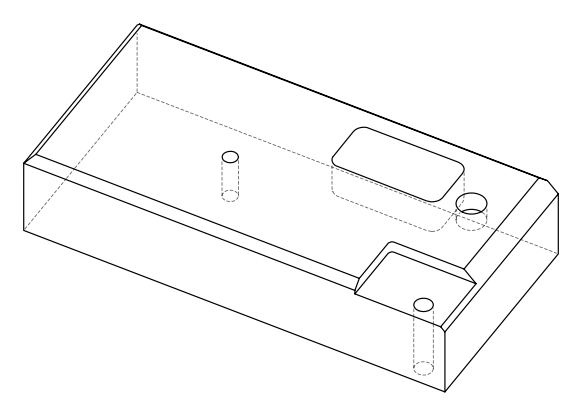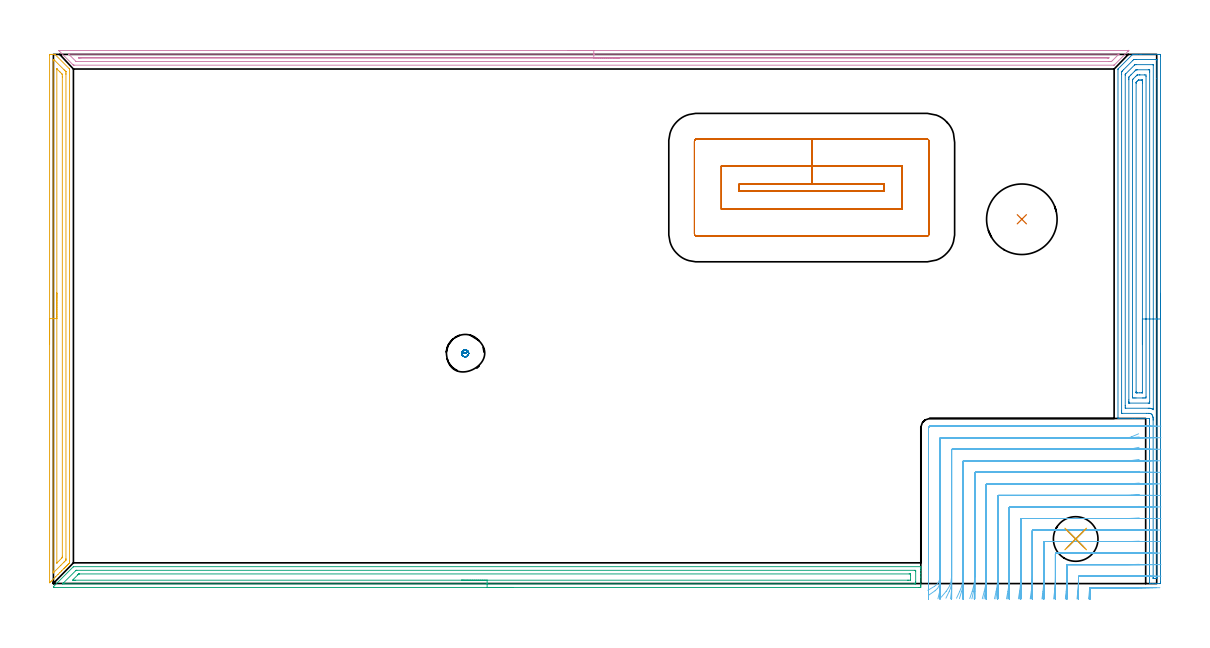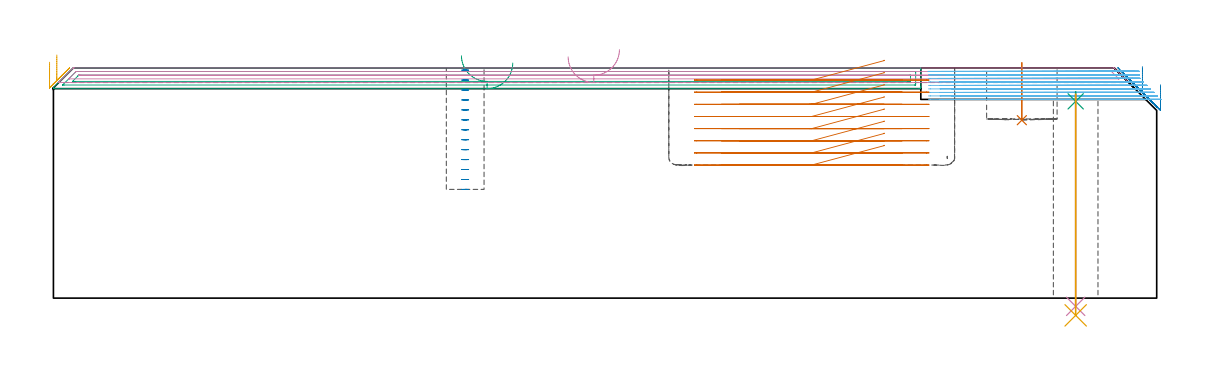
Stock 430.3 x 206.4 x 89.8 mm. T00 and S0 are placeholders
(PLAN: 11 operations, 7 tool changes, 70.2 min)
(1 INDEXABLE_INSERT_DRILL_BLIND_HOLE_FROM_SOLID | STEP1POCKET | NXT0302_026 | 0.09 min | 11914 mm3)
(2 AREA_MILL | FG_CHAMFER_SURFACE | UGT0205_001 | 8.12 min | 28004 mm3)
(3 AREA_MILL_1 | FG_CHAMFER_SURFACE_1 | UGT0205_001 | 8.26 min | 11267 mm3)
(4 AREA_MILL_2 | FG_CHAMFER_SURFACE_2 | UGT0205_001 | 10.02 min | 6742 mm3)
(5 AREA_MILL_3 | FG_CHAMFER_SURFACE_3 | UGT0205_001 | 5.03 min | 6018 mm3)
(6 MILL_CORNER_NOTCH_RECTANGULAR | CORNER_NOTCH_RECTANGULAR | UGT0201_124 | Follow Part, ap 1.5, ae 75% | 27.2 min | 64835 mm3)
(7 MILL_RECTANGULAR_POCKET | POCKET_RECTANGULAR_STRAIGHT | UGT0201_095 | Follow Part, ap 5, ae 75% | 10.1 min | 240073 mm3)
(8 MILL_BLIND_HOLE_FROM_SOLID_MATERIAL | STEP1POCKET_1 | NXT0201_011 | Spiral | 0.67 min | 8025 mm3)
(9 SPOT_DRILL | STEP1HOLE | NXT0321_9005460120000 | 0.03 min | 2 mm3)
(10 DRILL_THROUGH_HOLE_INTO_CENTER | STEP1HOLE | NXT0301_065 | 0.33 min | 5344 mm3)
(11 DRILL_TO_ENLARGE_THROUGH_HOLE | STEP1HOLE | UGT0301_245 | 0.35 min | 13048 mm3)
(TOOL NXT0302_026 | Index. Insert Drill 27.5mm [880-D2750L32-03] | D27.5 PA176 FL83 Z2)
(TOOL UGT0205_001 | Chamfer Mill 20 x 3 x 45 deg. | D20 FL50 Z2)
(TOOL UGT0201_124 | Carbide End Mill 6.0 | D6 FL15 Z4)
(TOOL UGT0201_095 | End mill 20 mm | D20 R3 FL38 Z4)
(TOOL NXT0201_011 | ENDMILL 12mm [2P460-1200-NA 1630] | D12 FL38 Z6)
(TOOL NXT0321_9005460120000 | NC Spot Drill, 142deg, 12mm, Carbide, Uncoated | D12 PA142 FL30 Z2)
(TOOL NXT0301_065 | Carbide Drill 9.4mm [860.1-0940-075A1-MM 2214] | D9.4 PA140 FL98 Z2)
(TOOL UGT0301_245 | Twist Drill 17.4 mm | D17.4 PA118 FL130 Z2)
(OP 1 INDEXABLE_INSERT_DRILL_BLIND_HOLE_FROM_SOLID)
G17 G21 G94 G90
T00 M6
G54
G17 G0 G90 X377.7 Y142.1 S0 M3
G43 Z99.8 H1
G94 G81 G98 Z69.4 F250. R91.8
G80
M5
M2
(OP 2 AREA_MILL)
G17 G21 G94 G90
T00 M6
G54
G17 G0 G90 X431.8 Y113.2 S1061 M3
G43 Z99.8 H0
Z83.2
G94 G1 Y113.162 Z82.328 F250.
Y113.048 Z81.464
Y112.859 Z80.612
Y112.597 Z79.78
Y112.263 Z78.974
Y111.86 Z78.2
Y111.392 Z77.464
Y110.86 Z76.772
Y110.271 Z76.129
Y109.628 Z75.54
Y108.936 Z75.009
Y108.2 Z74.54
Y107.426 Z74.137
Y106.62 Z73.803
Y105.788 Z73.541
Y104.936 Z73.352
Y104.072 Z73.238
Y103.2 Z73.2
X431.799 Y0.601 Z73.201
X431.796 Y0.199
X431.791 Y0.01 Z73.204
X431.4 Y0. Z73.595
X429.95 Z75.047
X428.767 Z76.228
X427.771 Z77.228
X427.633 Y0.002 Z77.359
X427.502 Y0.01 Z77.488
X427.5 Y0.155 Z77.5
Y63.053
X427.497 Y63.499 Z77.495
X427.5 Y63.687 Z77.5
Y63.759 Z77.496
X427.499 Y63.76
X427.498 Y63.761 Z77.497
X427.499 Y63.777 Z77.499
X427.493 Y63.829 Z77.492
X427.495 Y63.873 Z77.494
X427.496 Y63.928 Z77.496
Y63.945 Z77.495
X427.495 Y64.037
X427.498 Y64.4 Z77.497
X421.744 Z83.249
X420.884 Z84.116
X415.592 Z89.408
X415.207 Y64.41 Z89.793
X415.2 Y64.837 Z89.8
Y200.446
X415.204 Y200.707 Z89.79
X415.392 Y200.892 Z89.608
X415.422 Y200.922 Z89.578
X420.744 Y206.245 Z84.254
X420.867 Y206.364 Z84.132
X420.897 Y206.39 Z84.101
X421.478 Y206.4 Z83.521
X422.011 Z82.988
X422.622 Z82.373
X423.806 Z81.191
X424.378 Z80.617
X431.114 Z73.883
X431.4 Y206.397 Z73.597
X431.792 Y206.39 Z73.205
X431.796 Y206.201 Z73.202
X431.799 Y205.799 Z73.201
X431.8 Y103.2 Z73.2
X430.386 Z74.614
X430.385 Y2.525 Z74.615
X430.384 Y2.386 Z74.616
X430.379 Y2.019 Z74.621
X430.018 Y2.006 Z74.982
X429.644 Y2.002 Z75.356
X429.146 Y2.001 Z75.854
X428.98 Y2.003 Z76.02
X428.953 Y2.005 Z76.047
X428.928 Y2.009 Z76.072
X428.921 Y2.041 Z76.079
X428.917 Y2.233 Z76.083
X428.915 Y2.386 Z76.085
X428.914 Y3.128 Z76.086
Y63.795
X428.913 Y63.945 Z76.087
X428.907 Y64.316 Z76.093
X428.891 Y64.711 Z76.109
X428.873 Y64.837 Z76.127
X428.767 Y65.271 Z76.233
X428.629 Y65.589 Z76.371
X428.548 Y65.729 Z76.452
X428.422 Y65.904 Z76.578
X428.246 Y66.087 Z76.754
X428.053 Y66.23 Z76.947
X427.889 Y66.313 Z77.111
X427.729 Y66.363 Z77.271
X427.559 Y66.388 Z77.441
X427.231 Y66.398 Z77.769
X427.011 Y66.399 Z77.989
X426.351 Y66.4 Z78.649
X416.695 Y66.401 Z88.305
X416.645 Y66.404 Z88.355
X416.629 Y66.408 Z88.371
X416.621 Y66.413 Z88.379
X416.619 Y66.432 Z88.381
X416.616 Y66.481 Z88.384
X416.615 Y66.621 Z88.385
X416.614 Y67.375 Z88.386
Y198.661
X416.616 Y199.413 Z88.384
X416.618 Y199.553 Z88.382
X416.621 Y199.643 Z88.379
X416.68 Y199.719 Z88.32
X416.792 Y199.837 Z88.208
X416.934 Y199.982 Z88.066
X417.375 Y200.426 Z87.625
X420.915 Y203.965 Z84.085
X420.966 Y204.014 Z84.034
X421.371 Y204.394 Z83.629
X421.744 Y204.397 Z83.256
X422.243 Y204.4 Z82.757
X430.143 Z74.857
X430.315 Y204.398 Z74.685
X430.342 Y204.396 Z74.658
X430.37 Y204.39 Z74.63
X430.379 Y204.383 Z74.621
X430.38 Y204.362 Z74.62
X430.385 Y204.154 Z74.615
X430.386 Y197.007 Z74.614
Y103.2
X428.972 Z76.028
X428.971 Y68.198 Z76.029
X428.968 Y67.989 Z76.032
X428.965 Y67.853 Z76.035
X428.96 Y67.835 Z76.04
X428.942 Y67.846 Z76.058
X428.898 Y67.875 Z76.102
X428.767 Y67.964 Z76.233
X428.628 Y68.057 Z76.372
X428.444 Y68.156 Z76.556
X428.205 Y68.262 Z76.795
X427.947 Y68.346 Z77.053
X427.889 Y68.355 Z77.111
X427.672 Y68.382 Z77.328
X427.453 Y68.389 Z77.547
X427.017 Y68.4 Z77.983
X418.239 Z86.761
X418.036 Y68.406 Z86.964
X418.033 Y68.61 Z86.967
X418.029 Y69.298 Z86.971
Y69.506
Y198.319
X418.031 Y198.49 Z86.969
X418.033 Y198.575 Z86.967
X418.035 Y198.614 Z86.965
X418.07 Y198.661 Z86.93
X418.149 Y198.747 Z86.851
X418.233 Y198.834 Z86.767
X421.688 Y202.287 Z83.312
X421.744 Y202.34 Z83.256
X421.792 Y202.38 Z83.208
X421.834 Y202.39 Z83.166
X421.922 Y202.394 Z83.078
X422.1 Y202.398 Z82.9
X422.455 Y202.4 Z82.545
X428.6 Y202.399 Z76.4
X428.767 Y202.396 Z76.233
X428.933 Y202.39 Z76.067
X428.965 Y202.383 Z76.035
X428.967 Y202.354 Z76.033
X428.97 Y202.299 Z76.03
X428.971 Y202.23 Z76.029
Y202.022
X428.972 Y103.2 Z76.028
X427.557 Z77.443
Y71.082
X427.556 Y70.529 Z77.444
X427.553 Y70.448 Z77.447
X427.551 Y70.409 Z77.449
X427.516 Y70.406 Z77.484
X427.347 Y70.402 Z77.653
X427.011 Y70.4 Z77.989
X419.782 Z85.218
X419.584 Y70.404 Z85.416
X419.486 Y70.41 Z85.514
X419.449 Y70.416 Z85.551
X419.448 Y70.444 Z85.552
X419.444 Y70.744 Z85.556
X419.443 Y71.082 Z85.557
Y71.637
Y196.54
X419.444 Y196.877 Z85.556
X419.449 Y197.426 Z85.551
X419.454 Y197.593 Z85.546
X419.62 Y197.769 Z85.38
X420.247 Y198.399 Z84.753
X421.575 Y199.726 Z83.425
X421.744 Y199.895 Z83.256
X422.019 Y200.166 Z82.981
X422.223 Y200.363 Z82.777
X422.26 Y200.39 Z82.74
X422.31 Y200.394 Z82.69
X422.414 Y200.398 Z82.586
X422.622 Y200.4 Z82.378
X422.667 Z82.333
X427.056 Z77.944
X427.428 Y200.394 Z77.572
X427.52 Y200.39 Z77.48
X427.551 Y200.381 Z77.449
X427.553 Y200.352 Z77.447
X427.555 Y200.275 Z77.445
X427.557 Y199.891 Z77.443
Y199.553
Y103.2
X426.143 Z78.857
Y72.857
X426.133 Y72.41 Z78.867
X425.712 Y72.403 Z79.288
X425.256 Y72.401 Z79.744
X424.837 Y72.4 Z80.163
X422.203 Z82.797
X421.744 Y72.401 Z83.256
X421.323 Y72.403 Z83.677
X420.867 Y72.41 Z84.133
X420.857 Y72.866 Z84.143
Y72.876
Y195.995
X420.867 Y196.557 Z84.133
X421.022 Y196.719 Z83.978
X421.176 Y196.877 Z83.824
X422.067 Y197.769 Z82.933
X422.348 Y198.048 Z82.652
X422.622 Y198.316 Z82.378
X422.691 Y198.381 Z82.309
X422.751 Y198.39 Z82.249
X422.883 Y198.396 Z82.117
X423.5 Y198.4 Z81.5
X423.757 Z81.243
X425.514 Y198.398 Z79.486
X426.133 Y198.39 Z78.867
X426.143 Y197.759 Z78.857
Y103.2
X424.729 Z80.271
X424.728 Y74.651 Z80.272
X424.727 Y74.472 Z80.273
X424.725 Y74.429 Z80.275
X424.723 Y74.414 Z80.277
X424.706 Y74.41 Z80.294
X424.622 Y74.403 Z80.378
X424.378 Y74.401 Z80.622
X423.747 Y74.4 Z81.253
X422.869 Z82.131
X422.622 Y74.402 Z82.378
X422.376 Y74.406 Z82.624
X422.306 Y74.41 Z82.694
X422.277 Y74.415 Z82.723
X422.276 Y74.438 Z82.724
X422.273 Y74.532 Z82.727
X422.272 Y74.651 Z82.728
X422.271 Y75.008 Z82.729
X422.272 Y195.093 Z82.728
X422.274 Y195.447 Z82.726
X422.278 Y195.499 Z82.722
X422.281 Y195.522 Z82.719
X422.293 Y195.537 Z82.707
X422.366 Y195.614 Z82.634
X422.733 Y195.985 Z82.267
X423.124 Y196.367 Z81.876
X423.147 Y196.388 Z81.853
X423.194 Y196.392 Z81.806
X423.296 Y196.396 Z81.704
X423.5 Y196.399 Z81.5
X423.969 Y196.4 Z81.031
X424.378 Z80.622
X424.514 Y196.398 Z80.486
X424.623 Y196.395 Z80.377
X424.694 Y196.39 Z80.306
X424.722 Y196.381 Z80.278
X424.723 Y196.341 Z80.277
X424.727 Y195.985 Z80.273
X424.728 Y195.628 Z80.272
X424.729 Y195.093 Z80.271
Y103.2
Y102.328 Z80.309
Y101.464 Z80.423
Y100.612 Z80.612
Y99.78 Z80.874
Y98.974 Z81.208
Y98.2 Z81.611
Y97.464 Z82.08
Y96.772 Z82.611
Y96.129 Z83.2
Y95.54 Z83.843
Y95.008 Z84.535
Y94.54 Z85.271
Y94.137 Z86.045
Y93.803 Z86.851
Y93.541 Z87.683
Y93.352 Z88.535
Y93.238 Z89.4
Y93.2 Z90.271
G0 Z99.8
M5
M2
(OP 3 AREA_MILL_1)
G17 G21 G94 G90
T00 M6
G54
G17 G0 G90 X179.151 Y-1.5 S1061 M3
G43 Z99.8 H0
Z91.7
G94 G1 X179.113 Z90.828 F250.
X178.999 Z89.964
X178.81 Z89.112
X178.548 Z88.28
X178.214 Z87.474
X177.811 Z86.7
X177.342 Z85.964
X176.811 Z85.272
X176.222 Z84.629
X175.579 Z84.04
X174.886 Z83.508
X174.151 Z83.04
X173.377 Z82.637
X172.571 Z82.303
X171.739 Z82.041
X170.887 Z81.852
X170.022 Z81.738
X169.151 Z81.7
X0.148 Y-1.499 Z81.701
X0.011 Y-1.496 Z81.703
X0.001 Y-1.435 Z81.765
Y-1.347 Z81.853
X0.01 Y-1.199 Z81.994
X0.152 Y-1.048 Z82.152
X7.734 Y6.535 Z89.733
X7.779 Y6.58 Z89.779
X7.804 Y6.593 Z89.793
X7.867 Y6.599 Z89.799
X338.124 Y6.6 Z89.8
X338.29 Y6.604 Z89.795
X338.292 Y6.575 Z89.766
X338.3 Y6.19 Z89.39
Y5.921 Z89.121
Y5.206 Z88.402
Y3.964 Z87.161
Y2.552 Z85.748
Y-0.728 Z82.469
X338.297 Y-0.992 Z82.205
X338.291 Y-1.492 Z81.706
X338.18 Y-1.495 Z81.703
X337.673 Y-1.5 Z81.7
X169.151
Y-0.086 Z83.114
X4.183
X3.788 Y-0.084 Z83.116
X3.592 Y-0.081 Z83.119
X3.581 Y-0.079 Z83.121
X3.58 Y-0.077 Z83.123
X3.594 Y-0.058 Z83.142
X3.619 Y-0.032 Z83.168
X3.872 Y0.222 Z83.422
X8.673 Y5.024 Z88.224
X8.767 Y5.114 Z88.314
X8.823 Y5.166 Z88.366
X8.838 Y5.177 Z88.377
X8.859 Y5.18 Z88.38
X8.913 Y5.183 Z88.383
X9.131 Y5.185 Z88.385
X335.906
X336.29 Y5.17 Z88.37
X336.293 Y5.053 Z88.253
X336.299 Y4.796 Z87.996
Y0.779 Z83.979
X336.298 Y0.37 Z83.57
X336.29 Y-0.043 Z83.157
X336.285 Y-0.08 Z83.12
X336.266 Y-0.081 Z83.119
X336.212 Y-0.084 Z83.116
X336.103 Y-0.085 Z83.115
X335.885 Y-0.086 Z83.114
X169.151
Y1.328 Z84.528
X8.673 Y1.329 Z84.529
X8.118 Y1.33 Z84.53
X7.779 Y1.332 Z84.532
X7.459 Y1.335 Z84.535
X7.779 Y1.68 Z84.88
X9.535 Y3.435 Z86.635
X9.568 Y3.468 Z86.668
X9.861 Y3.75 Z86.95
X9.884 Y3.765 Z86.965
X9.915 Y3.767 Z86.967
X9.984 Y3.77 Z86.97
X10.123 Y3.771 Z86.971
X333.758
X334.097 Y3.769 Z86.969
X334.209 Y3.767 Z86.967
X334.29 Y3.764 Z86.964
X334.294 Y3.637 Z86.837
X334.298 Y3.435 Z86.635
X334.3 Y3.234 Z86.434
X334.299 Y1.464 Z84.664
X334.295 Y1.396 Z84.596
X334.29 Y1.344 Z84.544
X334.281 Y1.335 Z84.535
X334.265 Y1.333 Z84.533
X334.097 Y1.331 Z84.531
X333.542 Y1.329 Z84.529
X333.202 Y1.328 Z84.528
X169.151
X168.279 Z84.566
X167.414 Z84.68
X166.562 Z84.869
X165.73 Z85.131
X164.924 Z85.465
X164.151 Z85.868
X163.415 Z86.337
X162.723 Z86.868
X162.08 Z87.457
X161.49 Z88.101
X160.959 Z88.793
X160.49 Z89.528
X160.088 Z90.302
X159.754 Z91.108
X159.491 Z91.94
X159.303 Z92.792
X159.189 Z93.657
X159.151 Z94.528
G0 Z99.8
M5
M2
(OP 4 AREA_MILL_2)
G17 G21 G94 G90
T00 M6
G54
G17 G0 G90 X200.75 Y207.9 S1061 M3
G43 Z99.8 H0
Z94.1
G94 G1 X200.788 Z93.228 F250.
X200.902 Z92.363
X201.091 Z91.512
X201.353 Z90.68
X201.687 Z89.874
X202.09 Z89.1
X202.558 Z88.364
X203.089 Z87.672
X203.679 Z87.029
X204.322 Z86.44
X205.014 Z85.908
X205.75 Z85.44
X206.524 Z85.037
X207.33 Z84.703
X208.162 Z84.441
X209.013 Z84.252
X209.878 Z84.138
X210.75 Z84.1
X419.313
X419.384 Y207.897 Z84.102
X419.386 Y207.895 Z84.103
X419.384 Y207.883 Z84.115
X419.231 Y207.73 Z84.267
X419.086 Y207.586 Z84.413
X413.823 Y202.324 Z89.675
X413.695 Y202.204 Z89.79
X413.431 Y202.2 Z89.8
X8.068
X7.805 Y202.204 Z89.79
X7.675 Y202.325 Z89.675
X2.413 Y207.586 Z84.413
X2.268 Y207.73 Z84.267
X2.116 Y207.885 Z84.113
X2.114 Y207.895 Z84.103
X2.116 Y207.899 Z84.099
X210.75 Y207.9 Z84.1
Y206.486 Z85.514
X415.313 Y206.485 Z85.515
X415.504 Y206.481 Z85.519
X415.52 Y206.479 Z85.521
Y206.478 Z85.522
X415.505 Y206.458 Z85.542
X415.477 Y206.427 Z85.573
X415.44 Y206.39 Z85.61
X413.096 Y204.046 Z87.954
X412.757 Y203.71 Z88.29
X412.681 Y203.639 Z88.361
X412.66 Y203.622 Z88.378
X412.63 Y203.619 Z88.381
X412.539 Y203.617 Z88.383
X411.741 Y203.614 Z88.386
X411.646
X9.057 Y203.615 Z88.385
X8.961 Y203.616 Z88.384
X8.866 Y203.619 Z88.381
X8.843 Y203.621 Z88.379
X8.828 Y203.631 Z88.369
X8.797 Y203.656 Z88.344
X8.74 Y203.71 Z88.29
X6.283 Y206.168 Z85.832
X6.066 Y206.39 Z85.61
X5.994 Y206.467 Z85.533
X5.989 Y206.479 Z85.521
X6.028 Y206.482 Z85.518
X6.091 Y206.484 Z85.516
X6.187 Y206.486 Z85.514
X6.283
X210.75
Y205.072 Z86.928
X411.221 Y205.071 Z86.929
X411.646 Y205.065 Z86.935
Y205.054 Z86.946
Y205.05 Z86.95
X411.616 Y205.035 Z86.965
X411.593 Y205.033 Z86.967
X411.541 Y205.03 Z86.97
X411.435 Y205.029 Z86.971
X411.221 Y205.028 Z86.972
X10.747
X10.321 Y205.03 Z86.97
X9.913 Y205.034 Z86.966
X9.887 Y205.035 Z86.965
X9.854 Y205.054 Z86.946
X9.846 Y205.065 Z86.935
X10.322 Y205.071 Z86.929
X210.75 Y205.072 Z86.928
X211.621 Z86.967
X212.486 Z87.08
X213.338 Z87.269
X214.17 Z87.532
X214.976 Z87.865
X215.75 Z88.268
X216.486 Z88.737
X217.178 Z89.268
X217.821 Z89.857
X218.41 Z90.501
X218.941 Z91.193
X219.41 Z91.928
X219.813 Z92.702
X220.147 Z93.508
X220.409 Z94.34
X220.598 Z95.192
X220.712 Z96.057
X220.75 Z96.928
G0 Z99.8
M5
M2
(OP 5 AREA_MILL_3)
G17 G21 G94 G90
T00 M6
G54
G17 G0 G90 X-1.5 Y93.35 S1061 M3
G43 Z99.8 H0
Z92.
G94 G1 Y93.388 Z91.128 F250.
Y93.502 Z90.264
Y93.691 Z89.412
Y93.953 Z88.58
Y94.287 Z87.774
Y94.69 Z87.
Y95.158 Z86.264
Y95.69 Z85.572
Y96.279 Z84.929
Y96.922 Z84.34
Y97.614 Z83.809
Y98.35 Z83.34
Y99.124 Z82.937
Y99.93 Z82.603
Y100.762 Z82.341
Y101.614 Z82.152
Y102.478 Z82.038
Y103.35 Z82.
Y206.014
X-1.497 Y206.26 Z82.003
X-1.491 Y206.397 Z82.005
X-1.383 Y206.4 Z82.113
X-1.109 Z82.387
X-0.559 Z82.94
X-0.231 Z83.268
X0.579 Z84.078
X0.6 Y206.398 Z84.099
X0.604 Y206.397 Z84.103
X6.131 Y200.868 Z89.631
X6.296 Y200.695 Z89.789
X6.3 Y200.469 Z89.8
Y8.904
X6.294 Y8.098 Z89.792
X6.213 Y8.013 Z89.711
X5.909 Y7.707 Z89.404
X5.769 Y7.568 Z89.267
X5.612 Y7.411 Z89.11
X5.47 Y7.268 Z88.966
X5.323 Y7.122 Z88.821
X5.181 Y6.979 Z88.678
X5.032 Y6.829 Z88.527
X4.878 Y6.677 Z88.376
X4.749 Y6.548 Z88.246
X4.593 Y6.39 Z88.088
X4.432 Y6.231 Z87.93
X4.317 Y6.116 Z87.815
X4.154 Y5.952 Z87.649
X3.987 Y5.786 Z87.485
X3.277 Y5.076 Z86.775
X3.096 Y4.895 Z86.593
X2.511 Y4.311 Z86.011
X1.815 Y3.615 Z85.314
X0.868 Y2.667 Z84.367
X-0.469 Y1.331 Z83.03
X-0.914 Y0.885 Z82.584
X-1.361 Y0.44 Z82.139
X-1.493 Y0.319 Z82.006
X-1.5 Y0.44 Z82.
Y103.35
X-0.086 Z83.414
X-0.085 Y203.884 Z83.415
X-0.084 Y204.033 Z83.416
X-0.079 Y204.332 Z83.421
X-0.073 Y204.391 Z83.427
X-0.03 Y204.394 Z83.47
X0.032 Y204.396 Z83.532
X0.09 Y204.394 Z83.59
X0.136 Y204.39 Z83.636
X0.206 Y204.332 Z83.706
X0.516 Y204.033 Z84.016
X4.154 Y200.396 Z87.654
X4.559 Y199.989 Z88.059
X4.763 Y199.78 Z88.263
X4.864 Y199.674 Z88.364
X4.879 Y199.65 Z88.379
X4.882 Y199.627 Z88.382
X4.883 Y199.578 Z88.383
X4.886 Y198.835 Z88.386
Y198.687
X4.885 Y9.795 Z88.385
X4.884 Y9.424 Z88.384
X4.881 Y9.238 Z88.381
X4.879 Y9.15 Z88.379
X4.839 Y9.1 Z88.339
X4.652 Y8.904 Z88.152
X4.402 Y8.652 Z87.902
X4.154 Y8.404 Z87.654
X2.873 Y7.122 Z86.373
X0.199 Y4.449 Z83.699
X0.041 Y4.292 Z83.541
X-0.02 Y4.234 Z83.48
X-0.077 Y4.184 Z83.423
X-0.079 Z83.421
X-0.081 Y4.217 Z83.419
X-0.085 Y4.3 Z83.415
Y4.449
X-0.086 Y4.89 Z83.414
Y103.35
X1.328 Z84.828
X1.329 Y200.666 Z84.829
X1.33 Y200.732 Z84.83
X1.332 Y200.754 Z84.832
Y200.755
X1.346 Y200.746 Z84.846
X1.416 Y200.682 Z84.916
X1.523 Y200.578 Z85.023
X1.632 Y200.469 Z85.132
X2.523 Y199.578 Z86.023
X3.277 Y198.822 Z86.777
X3.409 Y198.687 Z86.909
X3.455 Y198.635 Z86.955
X3.465 Y198.586 Z86.965
X3.467 Y198.494 Z86.967
X3.471 Y197.796 Z86.971
Y197.599
Y10.686
X3.47 Y10.491 Z86.97
X3.465 Y10.292 Z86.965
X3.462 Y10.173 Z86.962
X3.414 Y10.122 Z86.914
X3.277 Y9.978 Z86.777
X3.187 Y9.887 Z86.687
X3.096 Y9.795 Z86.596
X1.523 Y8.222 Z85.023
X1.419 Y8.119 Z84.919
X1.392 Y8.093 Z84.892
X1.362 Y8.067 Z84.862
X1.341 Y8.051 Z84.841
X1.335 Y8.069 Z84.835
X1.33 Y8.141 Z84.83
X1.329 Y8.155 Z84.829
X1.328 Y103.35 Z84.828
Y104.222 Z84.867
Y105.086 Z84.98
Y105.938 Z85.169
Y106.77 Z85.432
Y107.576 Z85.765
Y108.35 Z86.168
Y109.086 Z86.637
Y109.778 Z87.168
X1.329 Y110.421 Z87.757
Y111.01 Z88.401
Y111.542 Z89.093
Y112.01 Z89.829
Y112.413 Z90.602
Y112.747 Z91.408
Y113.009 Z92.24
Y113.198 Z93.092
Y113.312 Z93.957
Y113.35 Z94.829
G0 Z99.8
M5
M2
(OP 6 MILL_CORNER_NOTCH_RECTANGULAR)
G17 G21 G94 G90
T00 M6
G54
G17 G0 G90 X423.046 Y-1.524 S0 M3
G43 Z99.8 H0
Z88.433
G94 G1 X420.046 Y-1.586 F250.
G2 X418.74 Y-1.6 R63. F500.
G1 X404.423
G3 X404.128 Y-1.873 R0.3
G2 X404.035 Y-3. R63.
G1 X403.76 Y-5.987 F250.
G0 Z99.8
X423.499 Y3.017
Z88.433
G1 X420.5 Y2.926
G2 X418.74 Y2.9 R58.5 F500.
G1 X400.095
G3 X399.8 Y2.605 R0.3
G2 X399.514 Y-3. R58.5
G1 X399.218 Y-5.985 F250.
G0 Z99.8
X423.498 Y7.526
Z88.433
G1 X420.5 Y7.429
G2 X418.74 Y7.4 R54. F500.
G1 X395.596
G3 X395.3 Y7.104 R0.3
G1 Y2.777
G2 X394.99 Y-3. R54.
G1 X394.669 Y-5.983 F250.
G0 Z99.8
X423.498 Y12.038
Z88.433
G1 X420.5 Y11.931
G2 X418.74 Y11.9 R49.5 F500.
G1 X391.096
G3 X390.8 Y11.604 R0.3
G1 Y2.777
G2 X390.462 Y-3. R49.5
G1 X390.112 Y-5.98 F250.
G0 Z99.8
X423.498 Y16.552
Z88.433
G1 X420.5 Y16.434
G2 X418.74 Y16.4 R45. F500.
G1 X386.596
G3 X386.3 Y16.104 R0.3
G1 Y2.777
G2 X385.928 Y-3. R45.
G1 X385.543 Y-5.975 F250.
G0 Z99.8
X423.497 Y21.069
Z88.433
G1 X420.5 Y20.938
G2 X418.74 Y20.9 R40.5 F500.
G1 X382.096
G3 X381.8 Y20.604 R0.3
G1 Y2.777
G2 X381.386 Y-3. R40.5
G1 X380.958 Y-5.969 F250.
G0 Z99.8
X423.496 Y25.59
Z88.433
G1 X420.5 Y25.443
G2 X418.74 Y25.4 R36. F500.
G1 X377.597
G3 X377.3 Y25.103 R0.3
G1 Y2.777
G2 X376.833 Y-3. R36.
G1 X376.352 Y-5.961 F250.
G0 Z99.8
X423.495 Y30.117
Z88.433
G1 X420.5 Y29.949
G2 X418.74 Y29.9 R31.5 F500.
G1 X373.097
G3 X372.8 Y29.603 R0.3
G1 Y2.777
G2 X372.266 Y-3. R31.5
G1 X371.716 Y-5.949 F250.
G0 Z99.8
X423.494 Y34.653
Z88.433
G1 X420.5 Y34.457
G2 X418.74 Y34.4 R27. F500.
G1 X368.597
G3 X368.3 Y34.103 R0.3
G1 Y2.777
G2 X367.675 Y-3. R27.
G1 X367.033 Y-5.931 F250.
G0 Z99.8
X423.491 Y39.204
Z88.433
G1 X420.5 Y38.969
G2 X418.74 Y38.9 R22.5 F500.
G1 X364.097
G3 X363.8 Y38.603 R0.3
G1 Y2.777
G2 X363.046 Y-3. R22.5
G1 X362.276 Y-5.899 F250.
G0 Z99.8
X423.486 Y43.78
Z88.433
G1 X420.5 Y43.486
G2 X418.74 Y43.4 R18. F500.
G1 X359.597
G3 X359.3 Y43.103 R0.3
G1 Y2.777
G2 X358.348 Y-3. R18.
G1 X357.385 Y-5.841 F250.
G0 Z99.8
X423.474 Y48.406
Z88.433
G1 X420.5 Y48.015
G2 X418.74 Y47.9 R13.5 F500.
G1 X355.097
G3 X354.8 Y47.603 R0.3
G1 Y2.777
G2 X353.502 Y-3. R13.5
G1 X352.218 Y-5.711 F250.
G0 Z99.8
X423.442 Y53.161
Z88.433
G1 X420.5 Y52.574
G2 X418.74 Y52.4 R9. F500.
G1 X350.597
G3 X350.3 Y52.103 R0.3
G1 Y2.777
G2 X348.201 Y-3. R9.
G1 X346.276 Y-5.3 F250.
G0 Z99.8
X423.261 Y58.432
Z88.433
G1 X420.5 Y57.259
G2 X418.74 Y56.9 R4.5 F500.
G1 X346.097
G3 X345.8 Y56.603 R0.3
G1 Y2.777
G2 X343.602 Y-1.09 R4.5
G1 X341.025 Y-2.625 F250.
G0 Z99.8
X421.74 Y61.4
Z88.433
G1 X418.74
X342. F500.
G3 X341.3 Y60.7 R0.7
G1 Y2.777
Y-0.223 F250.
G0 Z99.8
X423.038 Y-1.6
Z87.067
G1 X420.038
X404.533 F500.
G3 X404.238 Y-1.882 R0.3
G2 X404.178 Y-3. R63.
G1 X403.992 Y-5.994 F250.
G0 Z99.8
X423.5 Y2.922
Z87.067
G1 X420.5 Y2.901
G2 X420.104 Y2.9 R58.5 F500.
G1 X400.096
G3 X399.8 Y2.604 R0.3
G1 Y0.914
G2 X399.669 Y-3. R58.5
G1 X399.468 Y-5.993 F250.
G0 Z99.8
X423.5 Y7.423
Z87.067
G1 X420.5 Y7.401
G2 X420.104 Y7.4 R54. F500.
G1 X395.596
G3 X395.3 Y7.104 R0.3
G1 Y0.914
G2 X395.158 Y-3. R54.
G1 X394.94 Y-5.992 F250.
G0 Z99.8
X423.5 Y11.926
Z87.067
G1 X420.5 Y11.902
G2 X420.104 Y11.9 R49.5 F500.
G1 X391.096
G3 X390.8 Y11.604 R0.3
G1 Y0.914
G2 X390.645 Y-3. R49.5
G1 X390.408 Y-5.991 F250.
G0 Z99.8
X423.5 Y16.428
Z87.067
G1 X420.5 Y16.402
G2 X420.104 Y16.4 R45. F500.
G1 X386.596
G3 X386.3 Y16.104 R0.3
G1 Y0.914
G2 X386.129 Y-3. R45.
G1 X385.868 Y-5.989 F250.
G0 Z99.8
X423.5 Y20.931
Z87.067
G1 X420.5 Y20.902
G2 X420.104 Y20.9 R40.5 F500.
G1 X382.096
G3 X381.8 Y20.604 R0.3
G1 Y0.914
G2 X381.61 Y-3. R40.5
G1 X381.32 Y-5.986 F250.
G0 Z99.8
X423.5 Y25.435
Z87.067
G1 X420.5 Y25.402
G2 X420.104 Y25.4 R36. F500.
G1 X377.597
G3 X377.3 Y25.103 R0.3
G1 Y0.914
G2 X377.087 Y-3. R36.
G1 X376.76 Y-5.982 F250.
G0 Z99.8
X423.5 Y29.94
Z87.067
G1 X420.5 Y29.902
G2 X420.104 Y29.9 R31.5 F500.
G1 X373.097
G3 X372.8 Y29.603 R0.3
G1 Y0.914
G2 X372.556 Y-3. R31.5
G1 X372.183 Y-5.977 F250.
G0 Z99.8
X423.5 Y34.447
Z87.067
G1 X420.5 Y34.403
G2 X420.104 Y34.4 R27. F500.
G1 X368.597
G3 X368.3 Y34.103 R0.3
G1 Y0.914
G2 X368.015 Y-3. R27.
G1 X367.58 Y-5.968 F250.
G0 Z99.8
X423.5 Y38.956
Z87.067
G1 X420.5 Y38.903
G2 X420.104 Y38.9 R22.5 F500.
G1 X364.097
G3 X363.8 Y38.603 R0.3
G1 Y0.914
G2 X363.457 Y-3. R22.5
G1 X362.935 Y-5.954 F250.
G0 Z99.8
X423.499 Y43.47
Z87.067
G1 X420.5 Y43.404
G2 X420.104 Y43.4 R18. F500.
G1 X359.597
G3 X359.3 Y43.103 R0.3
G1 Y0.914
G2 X358.869 Y-3. R18.
G1 X358.217 Y-5.928 F250.
G0 Z99.8
X423.499 Y47.994
Z87.067
G1 X420.5 Y47.906
G2 X420.104 Y47.9 R13.5 F500.
G1 X355.097
G3 X354.8 Y47.603 R0.3
G1 Y0.914
G2 X354.22 Y-3. R13.5
G1 X353.35 Y-5.871 F250.
G0 Z99.8
X423.497 Y52.541
Z87.067
G1 X420.5 Y52.409
G2 X420.104 Y52.4 R9. F500.
G1 X350.597
G3 X350.3 Y52.103 R0.3
G1 Y0.914
G2 X349.404 Y-3. R9.
G1 X348.099 Y-5.701 F250.
G0 Z99.8
X423.488 Y57.181
Z87.067
G1 X420.5 Y56.917
G2 X420.104 Y56.9 R4.5 F500.
G1 X346.097
G3 X345.8 Y56.603 R0.3
G1 Y0.914
G2 X343.868 Y-2.781 R4.5
G1 X341.405 Y-4.493 F250.
G0 Z99.8
X423.104 Y61.4
Z87.067
G1 X420.104
X342. F500.
G3 X341.3 Y60.7 R0.7
G1 Y0.914
Y-2.086 F250.
G0 Z99.8
X423.338 Y-1.6
Z85.7
G1 X420.338
X404.596 F500.
G3 X404.3 Y-1.896 R0.3
G2 X404.291 Y-3. R63.
G1 X404.241 Y-6. F250.
G0 Z99.8
X423.8 Y2.9
Z85.7
G1 X420.8
X400.096 F500.
G3 X399.8 Y2.604 R0.3
G1 Y-1.951
G2 X399.791 Y-3. R58.5
G1 X399.737 Y-6. F250.
G0 Z99.8
X423.8 Y7.4
Z85.7
G1 X420.8
X395.596 F500.
G3 X395.3 Y7.104 R0.3
G1 Y-1.951
G2 X395.29 Y-3. R54.
G1 X395.232 Y-5.999 F250.
G0 Z99.8
X423.8 Y11.9
Z85.7
G1 X420.8
X391.096 F500.
G3 X390.8 Y11.604 R0.3
G1 Y-1.951
G2 X390.789 Y-3. R49.5
G1 X390.725 Y-5.999 F250.
G0 Z99.8
X423.8 Y16.4
Z85.7
G1 X420.8
X386.596 F500.
G3 X386.3 Y16.104 R0.3
G1 Y-1.951
G2 X386.288 Y-3. R45.
G1 X386.218 Y-5.999 F250.
G0 Z99.8
X423.8 Y20.9
Z85.7
G1 X420.8
X382.096 F500.
G3 X381.8 Y20.604 R0.3
G1 Y-1.951
G2 X381.786 Y-3. R40.5
G1 X381.709 Y-5.999 F250.
G0 Z99.8
X423.8 Y25.4
Z85.7
G1 X420.8
X377.597 F500.
G3 X377.3 Y25.103 R0.3
G1 Y-1.951
G2 X377.285 Y-3. R36.
G1 X377.197 Y-5.999 F250.
G0 Z99.8
X423.8 Y29.9
Z85.7
G1 X420.8
X373.097 F500.
G3 X372.8 Y29.603 R0.3
G1 Y-1.951
G2 X372.783 Y-3. R31.5
G1 X372.683 Y-5.998 F250.
G0 Z99.8
X423.8 Y34.4
Z85.7
G1 X420.8
X368.597 F500.
G3 X368.3 Y34.103 R0.3
G1 Y-1.951
G2 X368.28 Y-3. R27.
G1 X368.163 Y-5.998 F250.
G0 Z99.8
X423.8 Y38.9
Z85.7
G1 X420.8
X364.097 F500.
G3 X363.8 Y38.603 R0.3
G1 Y-1.951
G2 X363.776 Y-3. R22.5
G1 X363.636 Y-5.997 F250.
G0 Z99.8
X423.8 Y43.4
Z85.7
G1 X420.8
X359.597 F500.
G3 X359.3 Y43.103 R0.3
G1 Y-1.951
G2 X359.269 Y-3. R18.
G1 X359.095 Y-5.995 F250.
G0 Z99.8
X423.8 Y47.9
Z85.7
G1 X420.8
X355.097 F500.
G3 X354.8 Y47.603 R0.3
G1 Y-1.951
G2 X354.759 Y-3. R13.5
G1 X354.526 Y-5.991 F250.
G0 Z99.8
X423.8 Y52.4
Z85.7
G1 X420.8
X350.597 F500.
G3 X350.3 Y52.103 R0.3
G1 Y-1.951
G2 X350.239 Y-3. R9.
G1 X349.889 Y-5.98 F250.
G0 Z99.8
X423.8 Y56.9
Z85.7
G1 X420.8
X346.097 F500.
G3 X345.8 Y56.603 R0.3
G1 Y-1.951
G2 X345.676 Y-3. R4.5
G1 X344.977 Y-5.917 F250.
G0 Z99.8
X423.8 Y61.4
Z85.7
G1 X420.8
X342. F500.
G3 X341.3 Y60.7 R0.7
G1 Y-1.951
Y-4.951 F250.
G0 Z99.8
X424.704 Y-1.6
Z84.333
G1 X421.704
X404.596 F500.
G3 X404.3 Y-1.896 R0.3
G1 Y-2.868
Y-3.
X404.294 Y-6. F250.
G0 Z99.8
X425.167 Y2.9
Z84.333
G1 X422.167
X400.096 F500.
G3 X399.8 Y2.604 R0.3
G1 Y-2.868
Y-3.
X399.793 Y-6. F250.
G0 Z99.8
X425.167 Y7.4
Z84.333
G1 X422.167
X395.596 F500.
G3 X395.3 Y7.104 R0.3
G1 Y-2.868
Y-3.
X395.293 Y-6. F250.
G0 Z99.8
X425.167 Y11.9
Z84.333
G1 X422.167
X391.096 F500.
G3 X390.8 Y11.604 R0.3
G1 Y-2.868
Y-3.
X390.792 Y-6. F250.
G0 Z99.8
X425.167 Y16.4
Z84.333
G1 X422.167
X386.596 F500.
G3 X386.3 Y16.104 R0.3
G1 Y-2.868
Y-3.
X386.291 Y-6. F250.
G0 Z99.8
X425.167 Y20.9
Z84.333
G1 X422.167
X382.096 F500.
G3 X381.8 Y20.604 R0.3
G1 Y-2.868
Y-3.
X381.79 Y-6. F250.
G0 Z99.8
X425.167 Y25.4
Z84.333
G1 X422.167
X377.597 F500.
G3 X377.3 Y25.103 R0.3
G1 Y-2.868
Y-3.
X377.289 Y-6. F250.
G0 Z99.8
X425.167 Y29.9
Z84.333
G1 X422.167
X373.097 F500.
G3 X372.8 Y29.603 R0.3
G1 Y-2.868
Y-3.
X372.787 Y-6. F250.
G0 Z99.8
X425.167 Y34.4
Z84.333
G1 X422.167
X368.597 F500.
G3 X368.3 Y34.103 R0.3
G1 Y-2.868
Y-3.
X368.285 Y-6. F250.
G0 Z99.8
X425.167 Y38.9
Z84.333
G1 X422.167
X364.097 F500.
G3 X363.8 Y38.603 R0.3
G1 Y-2.868
Y-3.
X363.782 Y-6. F250.
G0 Z99.8
X425.167 Y43.4
Z84.333
G1 X422.167
X359.597 F500.
G3 X359.3 Y43.103 R0.3
G1 Y-2.868
Y-3.
X359.278 Y-6. F250.
G0 Z99.8
X425.167 Y47.9
Z84.333
G1 X422.167
X355.097 F500.
G3 X354.8 Y47.603 R0.3
G1 Y-2.868
X354.799 Y-3.
X354.77 Y-6. F250.
G0 Z99.8
X425.167 Y52.4
Z84.333
G1 X422.167
X350.597 F500.
G3 X350.3 Y52.103 R0.3
G1 Y-2.868
X350.299 Y-3.
X350.255 Y-6. F250.
G0 Z99.8
X425.167 Y56.9
Z84.333
G1 X422.167
X346.097 F500.
G3 X345.8 Y56.603 R0.3
G1 Y-2.868
X345.798 Y-3.
X345.71 Y-5.999 F250.
G0 Z99.8
X425.167 Y61.4
Z84.333
G1 X422.167
X342. F500.
G3 X341.3 Y60.7 R0.7
G1 Y-2.868
Y-5.868 F250.
G0 Z99.8
X426.071 Y-1.6
Z82.967
G1 X423.071
X404.596 F500.
G3 X404.3 Y-1.896 R0.3
G1 Y-3.
Y-6. F250.
G0 Z99.8
X426.533 Y2.9
Z82.967
G1 X423.533
X400.096 F500.
G3 X399.8 Y2.604 R0.3
G1 Y-3.
Y-6. F250.
G0 Z99.8
X426.533 Y7.4
Z82.967
G1 X423.533
X395.596 F500.
G3 X395.3 Y7.104 R0.3
G1 Y-3.
Y-6. F250.
G0 Z99.8
X426.533 Y11.9
Z82.967
G1 X423.533
X391.096 F500.
G3 X390.8 Y11.604 R0.3
G1 Y-3.
Y-6. F250.
G0 Z99.8
X426.533 Y16.4
Z82.967
G1 X423.533
X386.596 F500.
G3 X386.3 Y16.104 R0.3
G1 Y-3.
Y-6. F250.
G0 Z99.8
X426.533 Y20.9
Z82.967
G1 X423.533
X382.096 F500.
G3 X381.8 Y20.604 R0.3
G1 Y-3.
Y-6. F250.
G0 Z99.8
X426.533 Y25.4
Z82.967
G1 X423.533
X377.597 F500.
G3 X377.3 Y25.103 R0.3
G1 Y-3.
Y-6. F250.
G0 Z99.8
X426.533 Y29.9
Z82.967
G1 X423.533
X373.097 F500.
G3 X372.8 Y29.603 R0.3
G1 Y-3.
Y-6. F250.
G0 Z99.8
X426.533 Y34.4
Z82.967
G1 X423.533
X368.597 F500.
G3 X368.3 Y34.103 R0.3
G1 Y-3.
Y-6. F250.
G0 Z99.8
X426.533 Y38.9
Z82.967
G1 X423.533
X364.097 F500.
G3 X363.8 Y38.603 R0.3
G1 Y-3.
Y-6. F250.
G0 Z99.8
X426.533 Y43.4
Z82.967
G1 X423.533
X359.597 F500.
G3 X359.3 Y43.103 R0.3
G1 Y-3.
Y-6. F250.
G0 Z99.8
X426.533 Y47.9
Z82.967
G1 X423.533
X355.097 F500.
G3 X354.8 Y47.603 R0.3
G1 Y-3.
Y-6. F250.
G0 Z99.8
X426.533 Y52.4
Z82.967
G1 X423.533
X350.597 F500.
G3 X350.3 Y52.103 R0.3
G1 Y-3.
Y-6. F250.
G0 Z99.8
X426.533 Y56.9
Z82.967
G1 X423.533
X346.097 F500.
G3 X345.8 Y56.603 R0.3
G1 Y-3.
Y-6. F250.
G0 Z99.8
X426.533 Y61.4
Z82.967
G1 X423.533
X342. F500.
G3 X341.3 Y60.7 R0.7
G1 Y-3.
Y-6. F250.
G0 Z99.8
X427.438 Y-1.6
Z81.6
G1 X424.438
X404.596 F500.
G3 X404.3 Y-1.896 R0.3
G1 Y-3.
Y-6. F250.
G0 Z99.8
X427.9 Y2.9
Z81.6
G1 X424.9
X400.096 F500.
G3 X399.8 Y2.604 R0.3
G1 Y-3.
Y-6. F250.
G0 Z99.8
X427.9 Y7.4
Z81.6
G1 X424.9
X395.596 F500.
G3 X395.3 Y7.104 R0.3
G1 Y-3.
Y-6. F250.
G0 Z99.8
X427.9 Y11.9
Z81.6
G1 X424.9
X391.096 F500.
G3 X390.8 Y11.604 R0.3
G1 Y-3.
Y-6. F250.
G0 Z99.8
X427.9 Y16.4
Z81.6
G1 X424.9
X386.596 F500.
G3 X386.3 Y16.104 R0.3
G1 Y-3.
Y-6. F250.
G0 Z99.8
X427.9 Y20.9
Z81.6
G1 X424.9
X382.096 F500.
G3 X381.8 Y20.604 R0.3
G1 Y-3.
Y-6. F250.
G0 Z99.8
X427.9 Y25.4
Z81.6
G1 X424.9
X377.597 F500.
G3 X377.3 Y25.104 R0.3
G1 Y-3.
Y-6. F250.
G0 Z99.8
X427.9 Y29.9
Z81.6
G1 X424.9
X373.097 F500.
G3 X372.8 Y29.603 R0.3
G1 Y-3.
Y-6. F250.
G0 Z99.8
X427.9 Y34.4
Z81.6
G1 X424.9
X368.597 F500.
G3 X368.3 Y34.103 R0.3
G1 Y-3.
Y-6. F250.
G0 Z99.8
X427.9 Y38.9
Z81.6
G1 X424.9
X364.097 F500.
G3 X363.8 Y38.603 R0.3
G1 Y-3.
Y-6. F250.
G0 Z99.8
X427.9 Y43.4
Z81.6
G1 X424.9
X359.597 F500.
G3 X359.3 Y43.103 R0.3
G1 Y-3.
Y-6. F250.
G0 Z99.8
X427.9 Y47.9
Z81.6
G1 X424.9
X355.097 F500.
G3 X354.8 Y47.603 R0.3
G1 Y-3.
Y-6. F250.
G0 Z99.8
X427.9 Y52.4
Z81.6
G1 X424.9
X350.597 F500.
G3 X350.3 Y52.103 R0.3
G1 Y-3.
Y-6. F250.
G0 Z99.8
X427.9 Y56.9
Z81.6
G1 X424.9
X346.097 F500.
G3 X345.8 Y56.603 R0.3
G1 Y-3.
Y-6. F250.
G0 Z99.8
X427.9 Y61.4
Z81.6
G1 X424.9
X342. F500.
G3 X341.3 Y60.7 R0.7
G1 Y-3.
Y-6. F250.
G0 Z99.8
X428.804 Y-1.6
Z80.233
G1 X425.804
X404.596 F500.
G3 X404.3 Y-1.896 R0.3
G1 Y-3.
Y-6. F250.
G0 Z99.8
X429.267 Y2.9
Z80.233
G1 X426.267
X400.096 F500.
G3 X399.8 Y2.604 R0.3
G1 Y-3.
Y-6. F250.
G0 Z99.8
X429.267 Y7.4
Z80.233
G1 X426.267
X395.596 F500.
G3 X395.3 Y7.104 R0.3
G1 Y-3.
Y-6. F250.
G0 Z99.8
X429.267 Y11.9
Z80.233
G1 X426.267
X391.096 F500.
G3 X390.8 Y11.604 R0.3
G1 Y-3.
Y-6. F250.
G0 Z99.8
X429.267 Y16.4
Z80.233
G1 X426.267
X386.596 F500.
G3 X386.3 Y16.104 R0.3
G1 Y-3.
Y-6. F250.
G0 Z99.8
X429.267 Y20.9
Z80.233
G1 X426.267
X382.096 F500.
G3 X381.8 Y20.604 R0.3
G1 Y-3.
Y-6. F250.
G0 Z99.8
X429.267 Y25.4
Z80.233
G1 X426.267
X377.596 F500.
G3 X377.3 Y25.104 R0.3
G1 Y-3.
Y-6. F250.
G0 Z99.8
X429.267 Y29.9
Z80.233
G1 X426.267
X373.097 F500.
G3 X372.8 Y29.603 R0.3
G1 Y-3.
Y-6. F250.
G0 Z99.8
X429.267 Y34.4
Z80.233
G1 X426.267
X368.597 F500.
G3 X368.3 Y34.103 R0.3
G1 Y-3.
Y-6. F250.
G0 Z99.8
X429.267 Y38.9
Z80.233
G1 X426.267
X364.097 F500.
G3 X363.8 Y38.603 R0.3
G1 Y-3.
Y-6. F250.
G0 Z99.8
X429.267 Y43.4
Z80.233
G1 X426.267
X359.597 F500.
G3 X359.3 Y43.103 R0.3
G1 Y-3.
Y-6. F250.
G0 Z99.8
X429.267 Y47.9
Z80.233
G1 X426.267
X355.097 F500.
G3 X354.8 Y47.603 R0.3
G1 Y-3.
Y-6. F250.
G0 Z99.8
X429.267 Y52.4
Z80.233
G1 X426.267
X350.597 F500.
G3 X350.3 Y52.103 R0.3
G1 Y-3.
Y-6. F250.
G0 Z99.8
X429.267 Y56.9
Z80.233
G1 X426.267
X346.097 F500.
G3 X345.8 Y56.603 R0.3
G1 Y-3.
Y-6. F250.
G0 Z99.8
X429.267 Y61.4
Z80.233
G1 X426.267
X342. F500.
G3 X341.3 Y60.7 R0.7
G1 Y-3.
Y-6. F250.
G0 Z99.8
X430.171 Y-1.6
Z78.867
G1 X427.171
X404.596 F500.
G3 X404.3 Y-1.896 R0.3
G1 Y-3.
Y-6. F250.
G0 Z99.8
X430.633 Y2.9
Z78.867
G1 X427.633
X400.096 F500.
G3 X399.8 Y2.604 R0.3
G1 Y-3.
Y-6. F250.
G0 Z99.8
X430.633 Y7.4
Z78.867
G1 X427.633
X395.596 F500.
G3 X395.3 Y7.104 R0.3
G1 Y-3.
Y-6. F250.
G0 Z99.8
X430.633 Y11.9
Z78.867
G1 X427.633
X391.096 F500.
G3 X390.8 Y11.604 R0.3
G1 Y-3.
Y-6. F250.
G0 Z99.8
X430.633 Y16.4
Z78.867
G1 X427.633
X386.596 F500.
G3 X386.3 Y16.104 R0.3
G1 Y-3.
Y-6. F250.
G0 Z99.8
X430.633 Y20.9
Z78.867
G1 X427.633
X382.096 F500.
G3 X381.8 Y20.604 R0.3
G1 Y-3.
Y-6. F250.
G0 Z99.8
X430.633 Y25.4
Z78.867
G1 X427.633
X377.596 F500.
G3 X377.3 Y25.104 R0.3
G1 Y-3.
Y-6. F250.
G0 Z99.8
X430.633 Y29.9
Z78.867
G1 X427.633
X373.097 F500.
G3 X372.8 Y29.603 R0.3
G1 Y-3.
Y-6. F250.
G0 Z99.8
X430.633 Y34.4
Z78.867
G1 X427.633
X368.597 F500.
G3 X368.3 Y34.103 R0.3
G1 Y-3.
Y-6. F250.
G0 Z99.8
X430.633 Y38.9
Z78.867
G1 X427.633
X364.097 F500.
G3 X363.8 Y38.603 R0.3
G1 Y-3.
Y-6. F250.
G0 Z99.8
X430.633 Y43.4
Z78.867
G1 X427.633
X359.597 F500.
G3 X359.3 Y43.103 R0.3
G1 Y-3.
Y-6. F250.
G0 Z99.8
X430.633 Y47.9
Z78.867
G1 X427.633
X355.097 F500.
G3 X354.8 Y47.603 R0.3
G1 Y-3.
Y-6. F250.
G0 Z99.8
X430.633 Y52.4
Z78.867
G1 X427.633
X350.597 F500.
G3 X350.3 Y52.103 R0.3
G1 Y-3.
Y-6. F250.
G0 Z99.8
X430.633 Y56.9
Z78.867
G1 X427.633
X346.097 F500.
G3 X345.8 Y56.603 R0.3
G1 Y-3.
Y-6. F250.
G0 Z99.8
X430.633 Y61.4
Z78.867
G1 X427.633
X342. F500.
G3 X341.3 Y60.7 R0.7
G1 Y-3.
Y-6. F250.
G0 Z99.8
X431.537 Y-1.6
Z77.5
G1 X428.537
X404.596 F500.
G3 X404.3 Y-1.896 R0.3
G1 Y-3.
Y-6. F250.
G0 Z99.8
X431.999 Y2.9
Z77.5
G1 X428.999
X400.096 F500.
G3 X399.8 Y2.604 R0.3
G1 Y-3.
Y-6. F250.
G0 Z99.8
X431.999 Y7.4
Z77.5
G1 X428.999
X395.596 F500.
G3 X395.3 Y7.104 R0.3
G1 Y-3.
Y-6. F250.
G0 Z99.8
X431.999 Y11.9
Z77.5
G1 X428.999
X391.096 F500.
G3 X390.8 Y11.604 R0.3
G1 Y-3.
Y-6. F250.
G0 Z99.8
X431.999 Y16.4
Z77.5
G1 X428.999
X386.596 F500.
G3 X386.3 Y16.104 R0.3
G1 Y-3.
Y-6. F250.
G0 Z99.8
X431.999 Y20.9
Z77.5
G1 X428.999
X382.096 F500.
G3 X381.8 Y20.604 R0.3
G1 Y-3.
Y-6. F250.
G0 Z99.8
X431.999 Y25.4
Z77.5
G1 X428.999
X377.597 F500.
G3 X377.3 Y25.103 R0.3
G1 Y-3.
Y-6. F250.
G0 Z99.8
X431.999 Y29.9
Z77.5
G1 X428.999
X373.097 F500.
G3 X372.8 Y29.603 R0.3
G1 Y-3.
Y-6. F250.
G0 Z99.8
X431.999 Y34.4
Z77.5
G1 X428.999
X368.597 F500.
G3 X368.3 Y34.103 R0.3
G1 Y-3.
Y-6. F250.
G0 Z99.8
X431.999 Y38.9
Z77.5
G1 X428.999
X364.097 F500.
G3 X363.8 Y38.603 R0.3
G1 Y-3.
Y-6. F250.
G0 Z99.8
X431.999 Y43.4
Z77.5
G1 X428.999
X359.597 F500.
G3 X359.3 Y43.103 R0.3
G1 Y-3.
Y-6. F250.
G0 Z99.8
X431.999 Y47.9
Z77.5
G1 X428.999
X355.097 F500.
G3 X354.8 Y47.603 R0.3
G1 Y-3.
Y-6. F250.
G0 Z99.8
X431.999 Y52.4
Z77.5
G1 X428.999
X350.597 F500.
G3 X350.3 Y52.103 R0.3
G1 Y-3.
Y-6. F250.
G0 Z99.8
X431.999 Y56.9
Z77.5
G1 X428.999
X346.097 F500.
G3 X345.8 Y56.603 R0.3
G1 Y-3.
Y-6. F250.
G0 Z99.8
X431.999 Y61.4
Z77.5
G1 X428.999
X342. F500.
G3 X341.3 Y60.7 R0.7
G1 Y-3.
Y-6. F250.
G0 Z99.8
M5
M2
(OP 7 MILL_RECTANGULAR_POCKET)
G17 G21 G94 G90
T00 M6
G54
G17 G0 G90 X324. Y155.273 S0 M3
G43 Z99.8 H0
Z92.8
G94 G1 Y155.9 Z92.632 F250.
X295.75 Z85.062
X267.5 F500.
Y153.
X324.
Y155.9
X295.75
Y162.9
X260.5
Y146.
X331.
Y162.9
X295.75
Y173.4
X250.9
G3 X250. Y172.5 R0.9
G1 Y136.4
G3 X250.9 Y135.5 R0.9
G1 X340.6
G3 X341.5 Y136.4 R0.9
G1 Y172.5
G3 X340.6 Y173.4 R0.9
G1 X295.75
X294.75
G0 X324. Y155.273 Z88.062
G1 Y155.9 Z87.894 F250.
X295.75 Z80.325
X267.5 F500.
Y153.
X324.
Y155.9
X295.75
Y162.9
X260.5
Y146.
X331.
Y162.9
X295.75
Y173.4
X250.9
G3 X250. Y172.5 R0.9
G1 Y136.4
G3 X250.9 Y135.5 R0.9
G1 X340.6
G3 X341.5 Y136.4 R0.9
G1 Y172.5
G3 X340.6 Y173.4 R0.9
G1 X295.75
X294.75
G0 X324. Y155.273 Z83.325
G1 Y155.9 Z83.157 F250.
X295.75 Z75.587
X267.5 F500.
Y153.
X324.
Y155.9
X295.75
Y162.9
X260.5
Y146.
X331.
Y162.9
X295.75
Y173.4
X250.9
G3 X250. Y172.5 R0.9
G1 Y136.4
G3 X250.9 Y135.5 R0.9
G1 X340.6
G3 X341.5 Y136.4 R0.9
G1 Y172.5
G3 X340.6 Y173.4 R0.9
G1 X295.75
X294.75
G0 X324. Y155.273 Z78.587
G1 Y155.9 Z78.42 F250.
X295.75 Z70.85
X267.5 F500.
Y153.
X324.
Y155.9
X295.75
Y162.9
X260.5
Y146.
X331.
Y162.9
X295.75
Y173.4
X250.9
G3 X250. Y172.5 R0.9
G1 Y136.4
G3 X250.9 Y135.5 R0.9
G1 X340.6
G3 X341.5 Y136.4 R0.9
G1 Y172.5
G3 X340.6 Y173.4 R0.9
G1 X295.75
X294.75
G0 X324. Y155.273 Z73.85
G1 Y155.9 Z73.682 F250.
X295.75 Z66.112
X267.5 F500.
Y153.
X324.
Y155.9
X295.75
Y162.9
X260.5
Y146.
X331.
Y162.9
X295.75
Y173.4
X250.9
G3 X250. Y172.5 R0.9
G1 Y136.4
G3 X250.9 Y135.5 R0.9
G1 X340.6
G3 X341.5 Y136.4 R0.9
G1 Y172.5
G3 X340.6 Y173.4 R0.9
G1 X295.75
X294.75
G0 X324. Y155.273 Z69.112
G1 Y155.9 Z68.945 F250.
X295.75 Z61.375
X267.5 F500.
Y153.
X324.
Y155.9
X295.75
Y162.9
X260.5
Y146.
X331.
Y162.9
X295.75
Y173.4
X250.9
G3 X250. Y172.5 R0.9
G1 Y136.4
G3 X250.9 Y135.5 R0.9
G1 X340.6
G3 X341.5 Y136.4 R0.9
G1 Y172.5
G3 X340.6 Y173.4 R0.9
G1 X295.75
X294.75
G0 X324. Y155.273 Z64.375
G1 Y155.9 Z64.207 F250.
X295.75 Z56.637
X267.5 F500.
Y153.
X324.
Y155.9
X295.75
Y162.9
X260.5
Y146.
X331.
Y162.9
X295.75
Y173.4
X250.9
G3 X250. Y172.5 R0.9
G1 Y136.4
G3 X250.9 Y135.5 R0.9
G1 X340.6
G3 X341.5 Y136.4 R0.9
G1 Y172.5
G3 X340.6 Y173.4 R0.9
G1 X295.75
X294.75
G0 X324. Y155.273 Z59.637
G1 Y155.9 Z59.47 F250.
X295.75 Z51.9
X267.5 F500.
Y153.
X324.
Y155.9
X295.75
Y162.9
X260.5
Y146.
X331.
Y162.9
X295.75
Y173.4
X250.9
G3 X250. Y172.5 R0.9
G1 Y136.4
G3 X250.9 Y135.5 R0.9
G1 X340.6
G3 X341.5 Y136.4 R0.9
G1 Y172.5
G3 X340.6 Y173.4 R0.9
G1 X295.75
X294.75
G0 Z99.8
M5
M2
(OP 8 MILL_BLIND_HOLE_FROM_SOLID_MATERIAL)
G17 G21 G94 G90
T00 M6
G54
G17 G0 G90 X160.6 Y89.8 S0 M3
G43 Z99.8 H1
Z88.923
G94 G3 X161.275 Y90.475 R0.675 F250.
X160.6 Y91.15 R0.675
X159.25 Y89.8 R1.35
X160.6 Y91.15 R-1.35
X159.925 Y90.475 R0.675
X160.6 Y89.8 R0.675
G0 Z85.046
G3 X161.275 Y90.475 R0.675
X160.6 Y91.15 R0.675
X159.25 Y89.8 R1.35
X160.6 Y91.15 R-1.35
X159.925 Y90.475 R0.675
X160.6 Y89.8 R0.675
G0 Z81.169
G3 X161.275 Y90.475 R0.675
X160.6 Y91.15 R0.675
X159.25 Y89.8 R1.35
X160.6 Y91.15 R-1.35
X159.925 Y90.475 R0.675
X160.6 Y89.8 R0.675
G0 Z77.292
G3 X161.275 Y90.475 R0.675
X160.6 Y91.15 R0.675
X159.25 Y89.8 R1.35
X160.6 Y91.15 R-1.35
X159.925 Y90.475 R0.675
X160.6 Y89.8 R0.675
G0 Z73.415
G3 X161.275 Y90.475 R0.675
X160.6 Y91.15 R0.675
X159.25 Y89.8 R1.35
X160.6 Y91.15 R-1.35
X159.925 Y90.475 R0.675
X160.6 Y89.8 R0.675
G0 Z69.538
G3 X161.275 Y90.475 R0.675
X160.6 Y91.15 R0.675
X159.25 Y89.8 R1.35
X160.6 Y91.15 R-1.35
X159.925 Y90.475 R0.675
X160.6 Y89.8 R0.675
G0 Z65.662
G3 X161.275 Y90.475 R0.675
X160.6 Y91.15 R0.675
X159.25 Y89.8 R1.35
X160.6 Y91.15 R-1.35
X159.925 Y90.475 R0.675
X160.6 Y89.8 R0.675
G0 Z61.785
G3 X161.275 Y90.475 R0.675
X160.6 Y91.15 R0.675
X159.25 Y89.8 R1.35
X160.6 Y91.15 R-1.35
X159.925 Y90.475 R0.675
X160.6 Y89.8 R0.675
G0 Z57.908
G3 X161.275 Y90.475 R0.675
X160.6 Y91.15 R0.675
X159.25 Y89.8 R1.35
X160.6 Y91.15 R-1.35
X159.925 Y90.475 R0.675
X160.6 Y89.8 R0.675
G0 Z54.031
G3 X161.275 Y90.475 R0.675
X160.6 Y91.15 R0.675
X159.25 Y89.8 R1.35
X160.6 Y91.15 R-1.35
X159.925 Y90.475 R0.675
X160.6 Y89.8 R0.675
G0 Z50.154
G3 X161.275 Y90.475 R0.675
X160.6 Y91.15 R0.675
X159.25 Y89.8 R1.35
X160.6 Y91.15 R-1.35
X159.925 Y90.475 R0.675
X160.6 Y89.8 R0.675
G0 Z46.277
G3 X161.275 Y90.475 R0.675
X160.6 Y91.15 R0.675
X159.25 Y89.8 R1.35
X160.6 Y91.15 R-1.35
X159.925 Y90.475 R0.675
X160.6 Y89.8 R0.675
G0 Z42.4
G3 X161.275 Y90.475 R0.675
X160.6 Y91.15 R0.675
X159.25 Y89.8 R1.35
X160.6 Y91.15 R-1.35
X159.925 Y90.475 R0.675
X160.6 Y89.8 R0.675
G0 Z99.8
M5
M2
(OP 9 SPOT_DRILL)
G17 G21 G94 G90
T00 M6
G54
G17 G0 G90 X398.7 Y17.4 S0 M3
G43 Z99.8 H0
G94 G81 G98 Z76.751 F250. R80.5
G80
M5
M2
(OP 10 DRILL_THROUGH_HOLE_INTO_CENTER)
G17 G21 G94 G90
T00 M6
G54
G17 G0 G90 X398.7 Y17.4 S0 M3
G43 Z99.8 H1
G94 G73 G98 Z-3.211 F250. Q8.968 R79.5
G80
M5
M2
(OP 11 DRILL_TO_ENLARGE_THROUGH_HOLE)
G17 G21 G94 G90
T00 M6
G54
G17 G0 G90 X398.7 Y17.4 S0 M3
G43 Z99.8 H0
G94 G73 G98 Z-6.727 F250. Q16.845 R79.5
G80
M5
M2
